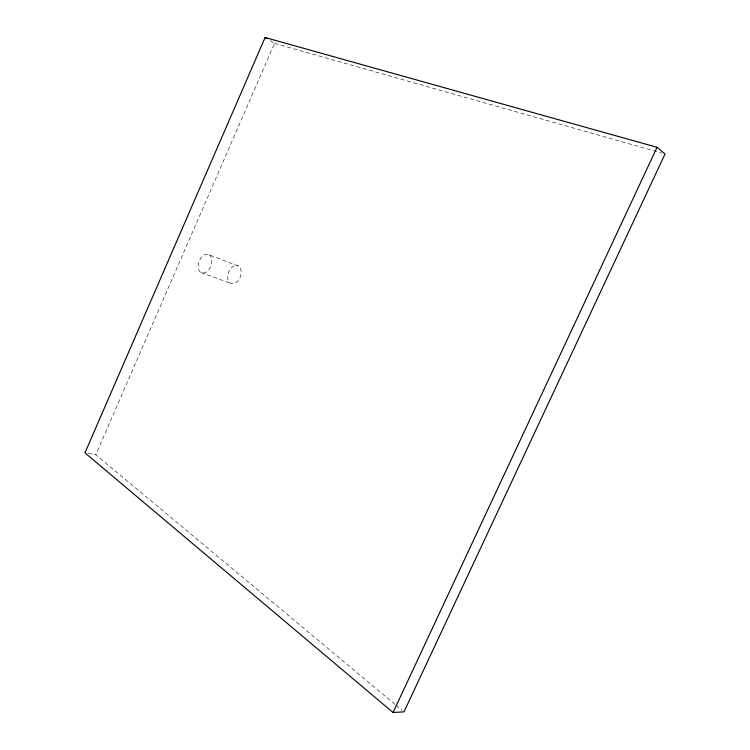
<?xml version="1.0" encoding="UTF-8"?>
<svg xmlns="http://www.w3.org/2000/svg" width="750" height="750" viewBox="0 0 750 750"><rect width="100%" height="100%" fill="white"/><g stroke="black" fill="none" stroke-linecap="round" stroke-linejoin="round"><path stroke-width="0.56" stroke-dasharray="3.75 2.81" d="M395.006 704.372L95.756 454.753L274.566 43.35L269.841 40.425M88.2 453.422L95.756 454.753M274.566 43.35L661.669 153.019M201.075 272.578L230.597 283.275M208.866 254.747A9.75 6.337 -69.8 0 1 207.956 270.703A9.75 6.337 -69.8 0 1 198.197 265.584A9.75 6.337 -69.8 0 1 208.866 254.747L238.209 265.95A9.487 6.347 -69.8 0 1 237.441 281.522A9.487 6.347 -69.8 0 1 227.653 276.422A9.487 6.347 -69.8 0 1 238.209 265.95M395.906 705.122L402.197 710.372"/><path stroke-width="1.12" d="M265.106 37.5L84.956 452.85L393.056 712.5L403.997 711.872L665.044 153.975L657.038 147.309L265.106 37.5L267 38.672M393.056 712.5L657.038 147.309"/></g></svg>
